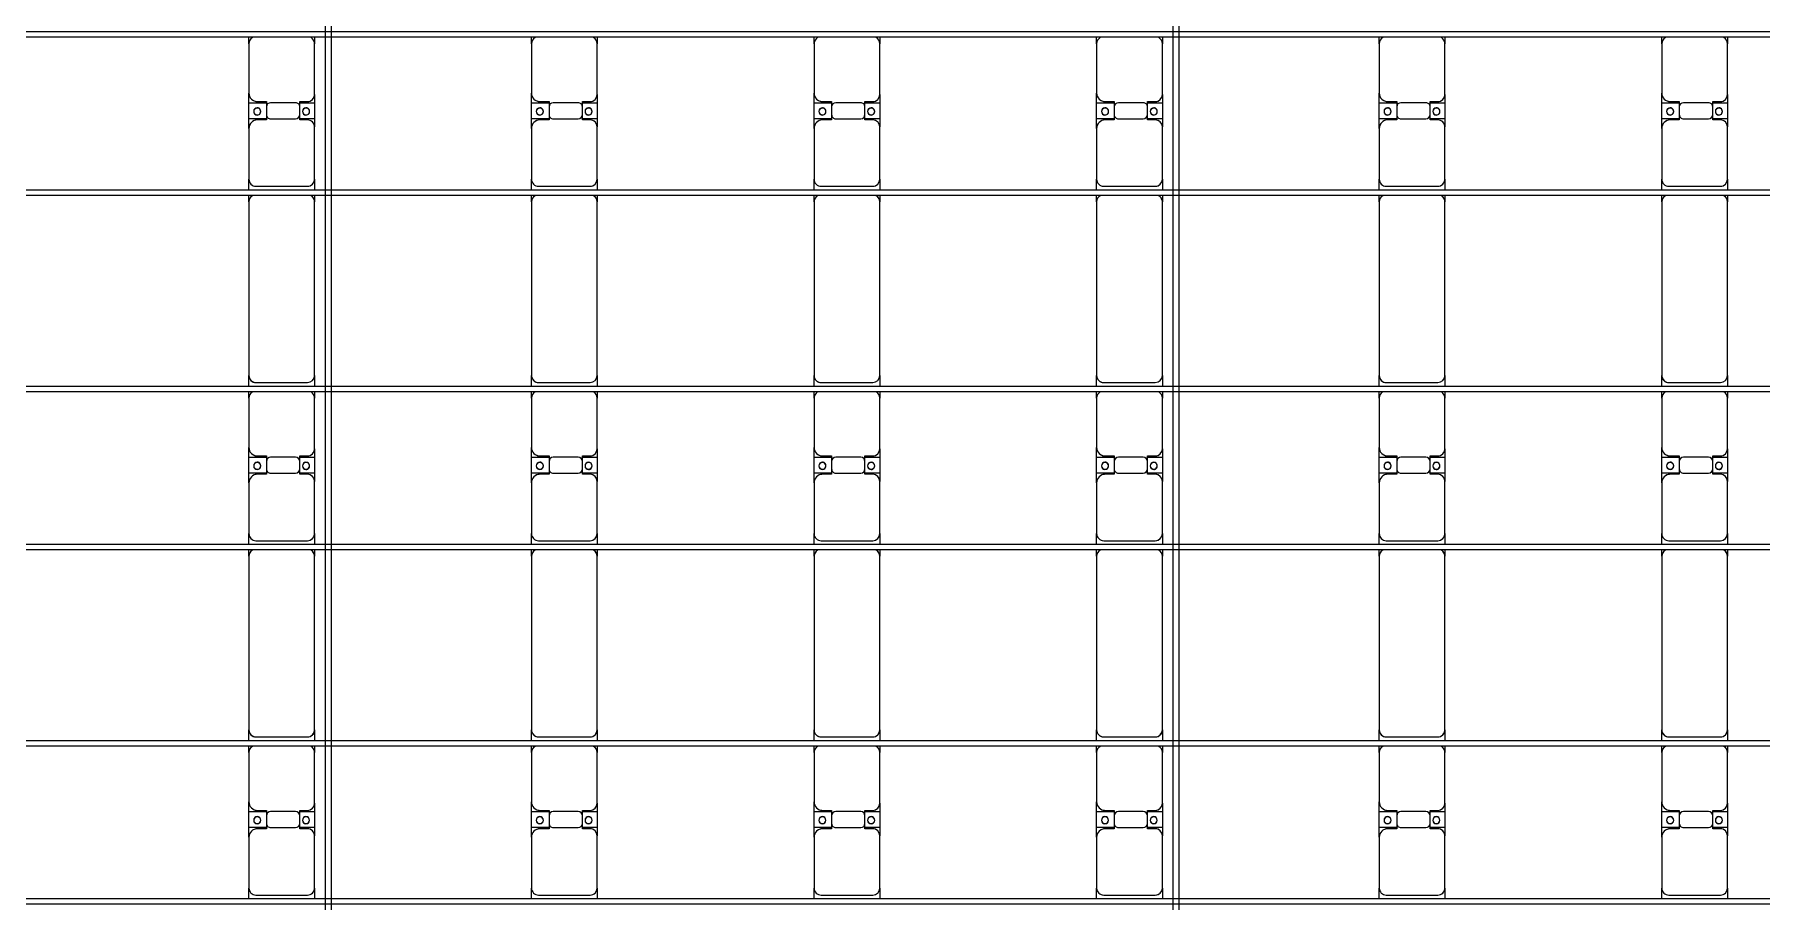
# Model space of a CAD drawing. Header units: millimetres. Extents: x -178706 to 107777, y -87310 to 933.
# Drawn here: x -60641 to -48419, y -57691 to -51551 of the extents above; entities that cross this region are included whole.
import ezdxf

# ---------------------------------------------------------------- set-up
doc = ezdxf.new("R2010")
doc.units = ezdxf.units.MM
doc.layers.add('A-GENM', color=13, linetype='Continuous', lineweight=9)
doc.layers.add('S-BEAM', color=12, linetype='Continuous', lineweight=9)

# ---------------------------------------------------------------- blocks, each defined once
blk = doc.blocks.new('Dai phao do pin - DẢI PHAO ĐỠ PIN-V56-BỐ TRÍ KHUNG KẾT CẤU BÈ PIN 04')
at = {"layer": 'A-GENM', "color": 7}
for p, q in [((18265, 242), (18340, 242)), ((18290, 192), (18290, -173)), ((18700, 242), (18340, 242)), ((18700, 242), (18882, 242)), ((18760, 118), (18760, 182)), ((18768, 242), (18950, 242)), ((18768, 118), (18768, 242)), ((18882, 242), (18882, 118)), ((18890, 182), (18890, 118)), ((19300, 242), (18950, 242)), ((19300, 242), (19345, 242)), ((19385, 242), (19460, 242)), ((19410, 192), (19410, -173)), ((20690, 242), (19460, 242)), ((20690, 242), (20735, 242)), ((20775, 242), (20850, 242)), ((20800, 192), (20800, -173)), ((21210, 242), (20850, 242)), ((21210, 242), (21392, 242)), ((21270, 118), (21270, 182)), ((21278, 242), (21460, 242)), ((21278, 118), (21278, 242)), ((21392, 242), (21392, 118)), ((21400, 182), (21400, 118)), ((21810, 242), (21460, 242)), ((21810, 242), (21855, 242)), ((21895, 242), (21970, 242)), ((21920, 192), (21920, -173)), ((23200, 242), (21970, 242)), ((23200, 242), (23245, 242)), ((23285, 242), (23360, 242)), ((23310, 192), (23310, -173)), ((23720, 242), (23360, 242)), ((23720, 242), (23902, 242)), ((23780, 118), (23780, 182)), ((23788, 242), (23970, 242)), ((23788, 118), (23788, 242)), ((23902, 242), (23902, 118)), ((23910, 182), (23910, 118)), ((24320, 242), (23970, 242)), ((24320, 242), (24365, 242)), ((18852, 118), (18760, 118)), ((18768, 88), (18768, -88)), ((18890, 118), (18798, 118)), ((18882, -88), (18882, 88)), ((21362, 118), (21270, 118)), ((21278, 88), (21278, -88)), ((21400, 118), (21308, 118)), ((21392, -88), (21392, 88)), ((23872, 118), (23780, 118)), ((23788, 88), (23788, -88)), ((23910, 118), (23818, 118)), ((23902, -88), (23902, 88)), ((18760, -173), (18760, -118)), ((18760, -118), (18852, -118)), ((18768, -223), (18768, -118)), ((18798, -118), (18890, -118)), ((18882, -118), (18882, -223)), ((18890, -118), (18890, -173)), ((21270, -173), (21270, -118)), ((21270, -118), (21362, -118)), ((21278, -223), (21278, -118)), ((21308, -118), (21400, -118)), ((21392, -118), (21392, -223)), ((21400, -118), (21400, -173)), ((23780, -173), (23780, -118)), ((23780, -118), (23872, -118)), ((23788, -223), (23788, -118)), ((23818, -118), (23910, -118)), ((23902, -118), (23902, -223)), ((23910, -118), (23910, -173)), ((18340, -223), (18265, -223)), ((18340, -223), (18710, -223)), ((18882, -223), (18710, -223)), ((18940, -223), (18768, -223)), ((18940, -223), (19300, -223)), ((19345, -223), (19300, -223)), ((19460, -223), (19385, -223)), ((19460, -223), (20690, -223)), ((20735, -223), (20690, -223)), ((20850, -223), (20775, -223)), ((20850, -223), (21220, -223)), ((21392, -223), (21220, -223)), ((21450, -223), (21278, -223)), ((21450, -223), (21810, -223)), ((21855, -223), (21810, -223)), ((21970, -223), (21895, -223)), ((21970, -223), (23200, -223)), ((23245, -223), (23200, -223)), ((23360, -223), (23285, -223)), ((23360, -223), (23730, -223)), ((23902, -223), (23730, -223)), ((23960, -223), (23788, -223)), ((23960, -223), (24320, -223)), ((24365, -223), (24320, -223))]:
    blk.add_line(p, q, dxfattribs=at)
for centre, radius, start, end in [((18340, 192), 50, 90, 180), ((18340, 192), 50, 135, 180), ((18700, 182), 60, 0, 90), ((18700, 182), 60, 0, 30), ((18819, 183), 25, 0, 180), ((18819, 183), 25, 180, 360), ((18821, 183), 25, 360, 180), ((18821, 183), 25, 180, 360), ((18950, 182), 60, 90, 180), ((18950, 182), 60, 150, 180), ((19300, 192), 50, 30, 90), ((19300, 192), 50, 30, 45), ((19460, 192), 50, 90, 180), ((19460, 192), 50, 105, 180), ((20690, 192), 50, 30, 90), ((20690, 192), 50, 30, 90), ((20850, 192), 50, 90, 180), ((20850, 192), 50, 135, 180), ((21210, 182), 60, 360, 90), ((21210, 182), 60, 360, 30), ((21329, 183), 25, 360, 180), ((21329, 183), 25, 180, 360), ((21331, 183), 25, 360, 180), ((21331, 183), 25, 180, 0), ((21460, 182), 60, 90, 180), ((21460, 182), 60, 150, 180), ((21810, 192), 50, 30, 90), ((21810, 192), 50, 30, 45), ((21970, 192), 50, 90, 180), ((21970, 192), 50, 105, 180), ((23200, 192), 50, 30, 90), ((23200, 192), 50, 30, 90), ((23360, 192), 50, 90, 180), ((23360, 192), 50, 135, 180), ((23720, 182), 60, 360, 90), ((23720, 182), 60, 360, 30), ((23839, 183), 25, 360, 180), ((23839, 183), 25, 180, 0), ((23841, 183), 25, 360, 180), ((23841, 183), 25, 180, 0), ((23970, 182), 60, 90, 180), ((23970, 182), 60, 150, 180), ((24320, 192), 50, 30, 90), ((24320, 192), 50, 30, 45), ((18798, 88), 30, 90, 180), ((18852, 88), 30, 360, 90), ((21308, 88), 30, 90, 180), ((21362, 88), 30, 360, 90), ((23818, 88), 30, 90, 180), ((23872, 88), 30, 360, 90), ((18798, -88), 30, 180, 270), ((18852, -88), 30, 270, 360), ((21308, -88), 30, 180, 270), ((21362, -88), 30, 270, 360), ((23818, -88), 30, 180, 270), ((23872, -88), 30, 270, 0), ((18340, -173), 50, 180, 270), ((18340, -173), 50, 180, 225), ((18710, -173), 50, 270, 360), ((18710, -173), 50, 315, 360), ((18819, -162), 25, 0, 180), ((18819, -162), 25, 180, 360), ((18821, -162), 25, 0, 180), ((18821, -162), 25, 180, 360), ((18940, -173), 50, 180, 270), ((18940, -173), 50, 180, 225), ((19300, -173), 50, 270, 330), ((19300, -173), 50, 315, 330), ((19460, -173), 50, 180, 270), ((19460, -173), 50, 180, 225), ((19460, -173), 50, 230.6626, 270), ((20690, -173), 50, 270, 330), ((20690, -173), 50, 285, 330), ((20850, -173), 50, 180, 270), ((20850, -173), 50, 180, 225), ((21220, -173), 50, 270, 360), ((21220, -173), 50, 315, 360), ((21329, -162), 25, 0, 180), ((21329, -162), 25, 180, 0), ((21331, -162), 25, 0, 180), ((21331, -162), 25, 180, 360), ((21450, -173), 50, 180, 270), ((21450, -173), 50, 180, 225), ((21810, -173), 50, 270, 330), ((21810, -173), 50, 315, 330), ((21970, -173), 50, 180, 270), ((21970, -173), 50, 180, 270), ((23200, -173), 50, 270, 330), ((23200, -173), 50, 285, 330), ((23360, -173), 50, 180, 270), ((23360, -173), 50, 180, 225), ((23730, -173), 50, 270, 360), ((23730, -173), 50, 315, 360), ((23839, -162), 25, 0, 180), ((23839, -162), 25, 180, 0), ((23841, -162), 25, 0, 180), ((23841, -162), 25, 180, 0), ((23960, -173), 50, 180, 270), ((23960, -173), 50, 180, 225), ((24320, -173), 50, 270, 330), ((24320, -173), 50, 315, 330)]:
    blk.add_arc(centre, radius, start, end, dxfattribs=at)
blk = doc.blocks.new('Dai phao do pin - DẢI PHAO ĐỠ PIN-V57-BỐ TRÍ KHUNG KẾT CẤU BÈ PIN 04')
at = {"layer": 'A-GENM', "color": 7}
for p, q in [((18265, 242), (18340, 242)), ((18290, 192), (18290, -173)), ((18700, 242), (18340, 242)), ((18700, 242), (18882, 242)), ((18760, 118), (18760, 182)), ((18768, 242), (18950, 242)), ((18768, 118), (18768, 242)), ((18882, 242), (18882, 118)), ((18890, 182), (18890, 118)), ((19300, 242), (18950, 242)), ((19300, 242), (19345, 242)), ((19385, 242), (19460, 242)), ((19410, 192), (19410, -173)), ((20690, 242), (19460, 242)), ((20690, 242), (20735, 242)), ((20775, 242), (20850, 242)), ((20800, 192), (20800, -173)), ((21210, 242), (20850, 242)), ((21210, 242), (21392, 242)), ((21270, 118), (21270, 182)), ((21278, 242), (21460, 242)), ((21278, 118), (21278, 242)), ((21392, 242), (21392, 118)), ((21400, 182), (21400, 118)), ((21810, 242), (21460, 242)), ((21810, 242), (21855, 242)), ((21895, 242), (21970, 242)), ((21920, 192), (21920, -173)), ((23200, 242), (21970, 242)), ((23200, 242), (23245, 242)), ((23285, 242), (23360, 242)), ((23310, 192), (23310, -173)), ((23720, 242), (23360, 242)), ((23720, 242), (23902, 242)), ((23780, 118), (23780, 182)), ((23788, 242), (23970, 242)), ((23788, 118), (23788, 242)), ((23902, 242), (23902, 118)), ((23910, 182), (23910, 118)), ((24320, 242), (23970, 242)), ((24320, 242), (24365, 242)), ((18852, 118), (18760, 118)), ((18768, 88), (18768, -88)), ((18890, 118), (18798, 118)), ((18882, -88), (18882, 88)), ((21362, 118), (21270, 118)), ((21278, 88), (21278, -88)), ((21400, 118), (21308, 118)), ((21392, -88), (21392, 88)), ((23872, 118), (23780, 118)), ((23788, 88), (23788, -88)), ((23910, 118), (23818, 118)), ((23902, -88), (23902, 88)), ((18760, -173), (18760, -118)), ((18760, -118), (18852, -118)), ((18768, -223), (18768, -118)), ((18798, -118), (18890, -118)), ((18882, -118), (18882, -223)), ((18890, -118), (18890, -173)), ((21270, -173), (21270, -118)), ((21270, -118), (21362, -118)), ((21278, -223), (21278, -118)), ((21308, -118), (21400, -118)), ((21392, -118), (21392, -223)), ((21400, -118), (21400, -173)), ((23780, -173), (23780, -118)), ((23780, -118), (23872, -118)), ((23788, -223), (23788, -118)), ((23818, -118), (23910, -118)), ((23902, -118), (23902, -223)), ((23910, -118), (23910, -173)), ((18340, -223), (18265, -223)), ((18340, -223), (18710, -223)), ((18882, -223), (18710, -223)), ((18940, -223), (18768, -223)), ((18940, -223), (19300, -223)), ((19345, -223), (19300, -223)), ((19460, -223), (19385, -223)), ((19460, -223), (20690, -223)), ((20735, -223), (20690, -223)), ((20850, -223), (20775, -223)), ((20850, -223), (21220, -223)), ((21392, -223), (21220, -223)), ((21450, -223), (21278, -223)), ((21450, -223), (21810, -223)), ((21855, -223), (21810, -223)), ((21970, -223), (21895, -223)), ((21970, -223), (23200, -223)), ((23245, -223), (23200, -223)), ((23360, -223), (23285, -223)), ((23360, -223), (23730, -223)), ((23902, -223), (23730, -223)), ((23960, -223), (23788, -223)), ((23960, -223), (24320, -223)), ((24365, -223), (24320, -223))]:
    blk.add_line(p, q, dxfattribs=at)
for centre, radius, start, end in [((18340, 192), 50, 90, 180), ((18340, 192), 50, 135, 180), ((18700, 182), 60, 0, 90), ((18700, 182), 60, 0, 30), ((18819, 183), 25, 0, 180), ((18819, 183), 25, 180, 360), ((18821, 183), 25, 360, 180), ((18821, 183), 25, 180, 360), ((18950, 182), 60, 90, 180), ((18950, 182), 60, 150, 180), ((19300, 192), 50, 30, 90), ((19300, 192), 50, 30, 45), ((19460, 192), 50, 90, 180), ((19460, 192), 50, 105, 180), ((20690, 192), 50, 30, 90), ((20690, 192), 50, 30, 90), ((20850, 192), 50, 90, 180), ((20850, 192), 50, 135, 180), ((21210, 182), 60, 360, 90), ((21210, 182), 60, 360, 30), ((21329, 183), 25, 360, 180), ((21329, 183), 25, 180, 360), ((21331, 183), 25, 360, 180), ((21331, 183), 25, 180, 0), ((21460, 182), 60, 90, 180), ((21460, 182), 60, 150, 180), ((21810, 192), 50, 30, 90), ((21810, 192), 50, 30, 45), ((21970, 192), 50, 90, 180), ((21970, 192), 50, 105, 180), ((23200, 192), 50, 30, 90), ((23200, 192), 50, 30, 90), ((23360, 192), 50, 90, 180), ((23360, 192), 50, 135, 180), ((23720, 182), 60, 360, 90), ((23720, 182), 60, 360, 30), ((23839, 183), 25, 360, 180), ((23839, 183), 25, 180, 0), ((23841, 183), 25, 360, 180), ((23841, 183), 25, 180, 0), ((23970, 182), 60, 90, 180), ((23970, 182), 60, 150, 180), ((24320, 192), 50, 30, 90), ((24320, 192), 50, 30, 45), ((18798, 88), 30, 90, 180), ((18852, 88), 30, 360, 90), ((21308, 88), 30, 90, 180), ((21362, 88), 30, 360, 90), ((23818, 88), 30, 90, 180), ((23872, 88), 30, 360, 90), ((18798, -88), 30, 180, 270), ((18852, -88), 30, 270, 360), ((21308, -88), 30, 180, 270), ((21362, -88), 30, 270, 360), ((23818, -88), 30, 180, 270), ((23872, -88), 30, 270, 0), ((18340, -173), 50, 180, 270), ((18340, -173), 50, 180, 225), ((18710, -173), 50, 270, 360), ((18710, -173), 50, 315, 360), ((18819, -162), 25, 0, 180), ((18819, -162), 25, 180, 360), ((18821, -162), 25, 0, 180), ((18821, -162), 25, 180, 360), ((18940, -173), 50, 180, 270), ((18940, -173), 50, 180, 225), ((19300, -173), 50, 270, 330), ((19300, -173), 50, 315, 330), ((19460, -173), 50, 180, 270), ((19460, -173), 50, 180, 225), ((19460, -173), 50, 230.6574, 270), ((20690, -173), 50, 270, 330), ((20690, -173), 50, 285, 330), ((20850, -173), 50, 180, 270), ((20850, -173), 50, 180, 225), ((21220, -173), 50, 270, 360), ((21220, -173), 50, 315, 360), ((21329, -162), 25, 0, 180), ((21329, -162), 25, 180, 0), ((21331, -162), 25, 0, 180), ((21331, -162), 25, 180, 360), ((21450, -173), 50, 180, 270), ((21450, -173), 50, 180, 225), ((21810, -173), 50, 270, 330), ((21810, -173), 50, 315, 330), ((21970, -173), 50, 180, 270), ((21970, -173), 50, 180, 270), ((23200, -173), 50, 270, 330), ((23200, -173), 50, 285, 330), ((23360, -173), 50, 180, 270), ((23360, -173), 50, 180, 225), ((23730, -173), 50, 270, 360), ((23730, -173), 50, 315, 360), ((23839, -162), 25, 0, 180), ((23839, -162), 25, 180, 0), ((23841, -162), 25, 0, 180), ((23841, -162), 25, 180, 0), ((23960, -173), 50, 180, 270), ((23960, -173), 50, 180, 225), ((24320, -173), 50, 270, 330), ((24320, -173), 50, 315, 330)]:
    blk.add_arc(centre, radius, start, end, dxfattribs=at)
blk = doc.blocks.new('Dai phao do pin - DẢI PHAO ĐỠ PIN-V58-BỐ TRÍ KHUNG KẾT CẤU BÈ PIN 04')
at = {"layer": 'A-GENM', "color": 7}
for p, q in [((18265, 242), (18340, 242)), ((18290, 192), (18290, -173)), ((18700, 242), (18340, 242)), ((18700, 242), (18882, 242)), ((18760, 118), (18760, 182)), ((18768, 242), (18950, 242)), ((18768, 118), (18768, 242)), ((18882, 242), (18882, 118)), ((18890, 182), (18890, 118)), ((19300, 242), (18950, 242)), ((19300, 242), (19345, 242)), ((19385, 242), (19460, 242)), ((19410, 192), (19410, -173)), ((20690, 242), (19460, 242)), ((20690, 242), (20735, 242)), ((20775, 242), (20850, 242)), ((20800, 192), (20800, -173)), ((21210, 242), (20850, 242)), ((21210, 242), (21392, 242)), ((21270, 118), (21270, 182)), ((21278, 242), (21460, 242)), ((21278, 118), (21278, 242)), ((21392, 242), (21392, 118)), ((21400, 182), (21400, 118)), ((21810, 242), (21460, 242)), ((21810, 242), (21855, 242)), ((21895, 242), (21970, 242)), ((21920, 192), (21920, -173)), ((23200, 242), (21970, 242)), ((23200, 242), (23245, 242)), ((23285, 242), (23360, 242)), ((23310, 192), (23310, -173)), ((23720, 242), (23360, 242)), ((23720, 242), (23902, 242)), ((23780, 118), (23780, 182)), ((23788, 242), (23970, 242)), ((23788, 118), (23788, 242)), ((23902, 242), (23902, 118)), ((23910, 182), (23910, 118)), ((24320, 242), (23970, 242)), ((24320, 242), (24365, 242)), ((18852, 118), (18760, 118)), ((18768, 88), (18768, -88)), ((18890, 118), (18798, 118)), ((18882, -88), (18882, 88)), ((21362, 118), (21270, 118)), ((21278, 88), (21278, -88)), ((21400, 118), (21308, 118)), ((21392, -88), (21392, 88)), ((23872, 118), (23780, 118)), ((23788, 88), (23788, -88)), ((23910, 118), (23818, 118)), ((23902, -88), (23902, 88)), ((18760, -173), (18760, -118)), ((18760, -118), (18852, -118)), ((18768, -223), (18768, -118)), ((18798, -118), (18890, -118)), ((18882, -118), (18882, -223)), ((18890, -118), (18890, -173)), ((21270, -173), (21270, -118)), ((21270, -118), (21362, -118)), ((21278, -223), (21278, -118)), ((21308, -118), (21400, -118)), ((21392, -118), (21392, -223)), ((21400, -118), (21400, -173)), ((23780, -173), (23780, -118)), ((23780, -118), (23872, -118)), ((23788, -223), (23788, -118)), ((23818, -118), (23910, -118)), ((23902, -118), (23902, -223)), ((23910, -118), (23910, -173)), ((18340, -223), (18265, -223)), ((18340, -223), (18710, -223)), ((18882, -223), (18710, -223)), ((18940, -223), (18768, -223)), ((18940, -223), (19300, -223)), ((19345, -223), (19300, -223)), ((19460, -223), (19385, -223)), ((19460, -223), (20690, -223)), ((20735, -223), (20690, -223)), ((20850, -223), (20775, -223)), ((20850, -223), (21220, -223)), ((21392, -223), (21220, -223)), ((21450, -223), (21278, -223)), ((21450, -223), (21810, -223)), ((21855, -223), (21810, -223)), ((21970, -223), (21895, -223)), ((21970, -223), (23200, -223)), ((23245, -223), (23200, -223)), ((23360, -223), (23285, -223)), ((23360, -223), (23730, -223)), ((23902, -223), (23730, -223)), ((23960, -223), (23788, -223)), ((23960, -223), (24320, -223)), ((24365, -223), (24320, -223))]:
    blk.add_line(p, q, dxfattribs=at)
for centre, radius, start, end in [((18340, 192), 50, 90, 180), ((18340, 192), 50, 135, 180), ((18700, 182), 60, 0, 90), ((18700, 182), 60, 0, 30), ((18819, 183), 25, 0, 180), ((18819, 183), 25, 180, 360), ((18821, 183), 25, 360, 180), ((18821, 183), 25, 180, 360), ((18950, 182), 60, 90, 180), ((18950, 182), 60, 150, 180), ((19300, 192), 50, 30, 90), ((19300, 192), 50, 30, 45), ((19460, 192), 50, 90, 180), ((19460, 192), 50, 105, 180), ((20690, 192), 50, 30, 90), ((20690, 192), 50, 30, 90), ((20850, 192), 50, 90, 180), ((20850, 192), 50, 135, 180), ((21210, 182), 60, 360, 90), ((21210, 182), 60, 360, 30), ((21329, 183), 25, 360, 180), ((21329, 183), 25, 180, 360), ((21331, 183), 25, 360, 180), ((21331, 183), 25, 180, 0), ((21460, 182), 60, 90, 180), ((21460, 182), 60, 150, 180), ((21810, 192), 50, 30, 90), ((21810, 192), 50, 30, 45), ((21970, 192), 50, 90, 180), ((21970, 192), 50, 105, 180), ((23200, 192), 50, 30, 90), ((23200, 192), 50, 30, 90), ((23360, 192), 50, 90, 180), ((23360, 192), 50, 135, 180), ((23720, 182), 60, 360, 90), ((23720, 182), 60, 360, 30), ((23839, 183), 25, 360, 180), ((23839, 183), 25, 180, 0), ((23841, 183), 25, 360, 180), ((23841, 183), 25, 180, 0), ((23970, 182), 60, 90, 180), ((23970, 182), 60, 150, 180), ((24320, 192), 50, 30, 90), ((24320, 192), 50, 30, 45), ((18798, 88), 30, 90, 180), ((18852, 88), 30, 360, 90), ((21308, 88), 30, 90, 180), ((21362, 88), 30, 360, 90), ((23818, 88), 30, 90, 180), ((23872, 88), 30, 360, 90), ((18798, -88), 30, 180, 270), ((18852, -88), 30, 270, 360), ((21308, -88), 30, 180, 270), ((21362, -88), 30, 270, 360), ((23818, -88), 30, 180, 270), ((23872, -88), 30, 270, 0), ((18340, -173), 50, 180, 270), ((18340, -173), 50, 180, 225), ((18710, -173), 50, 270, 360), ((18710, -173), 50, 315, 360), ((18819, -162), 25, 0, 180), ((18819, -162), 25, 180, 360), ((18821, -162), 25, 0, 180), ((18821, -162), 25, 180, 360), ((18940, -173), 50, 180, 270), ((18940, -173), 50, 180, 225), ((19300, -173), 50, 270, 330), ((19300, -173), 50, 315, 330), ((19460, -173), 50, 180, 270), ((19460, -173), 50, 180, 225), ((19460, -173), 50, 230.6521, 270), ((20690, -173), 50, 270, 330), ((20690, -173), 50, 285, 330), ((20850, -173), 50, 180, 270), ((20850, -173), 50, 180, 225), ((21220, -173), 50, 270, 360), ((21220, -173), 50, 315, 360), ((21329, -162), 25, 0, 180), ((21329, -162), 25, 180, 0), ((21331, -162), 25, 0, 180), ((21331, -162), 25, 180, 360), ((21450, -173), 50, 180, 270), ((21450, -173), 50, 180, 225), ((21810, -173), 50, 270, 330), ((21810, -173), 50, 315, 330), ((21970, -173), 50, 180, 270), ((21970, -173), 50, 180, 270), ((23200, -173), 50, 270, 330), ((23200, -173), 50, 285, 330), ((23360, -173), 50, 180, 270), ((23360, -173), 50, 180, 225), ((23730, -173), 50, 270, 360), ((23730, -173), 50, 315, 360), ((23839, -162), 25, 0, 180), ((23839, -162), 25, 180, 0), ((23841, -162), 25, 0, 180), ((23841, -162), 25, 180, 0), ((23960, -173), 50, 180, 270), ((23960, -173), 50, 180, 225), ((24320, -173), 50, 270, 330), ((24320, -173), 50, 315, 330)]:
    blk.add_arc(centre, radius, start, end, dxfattribs=at)
blk = doc.blocks.new('Dai phao do pin - DẢI PHAO ĐỠ PIN-V59-BỐ TRÍ KHUNG KẾT CẤU BÈ PIN 04')
at = {"layer": 'A-GENM', "color": 7}
for p, q in [((18265, 242), (18340, 242)), ((18290, 192), (18290, -173)), ((18700, 242), (18340, 242)), ((18700, 242), (18882, 242)), ((18760, 118), (18760, 182)), ((18768, 242), (18950, 242)), ((18768, 118), (18768, 242)), ((18882, 242), (18882, 118)), ((18890, 182), (18890, 118)), ((19300, 242), (18950, 242)), ((19300, 242), (19345, 242)), ((19385, 242), (19460, 242)), ((19410, 192), (19410, -173)), ((20690, 242), (19460, 242)), ((20690, 242), (20735, 242)), ((20775, 242), (20850, 242)), ((20800, 192), (20800, -173)), ((21210, 242), (20850, 242)), ((21210, 242), (21392, 242)), ((21270, 118), (21270, 182)), ((21278, 242), (21460, 242)), ((21278, 118), (21278, 242)), ((21392, 242), (21392, 118)), ((21400, 182), (21400, 118)), ((21810, 242), (21460, 242)), ((21810, 242), (21855, 242)), ((21895, 242), (21970, 242)), ((21920, 192), (21920, -173)), ((23200, 242), (21970, 242)), ((23200, 242), (23245, 242)), ((23285, 242), (23360, 242)), ((23310, 192), (23310, -173)), ((23720, 242), (23360, 242)), ((23720, 242), (23902, 242)), ((23780, 118), (23780, 182)), ((23788, 242), (23970, 242)), ((23788, 118), (23788, 242)), ((23902, 242), (23902, 118)), ((23910, 182), (23910, 118)), ((24320, 242), (23970, 242)), ((24320, 242), (24365, 242)), ((18852, 118), (18760, 118)), ((18768, 88), (18768, -88)), ((18890, 118), (18798, 118)), ((18882, -88), (18882, 88)), ((21362, 118), (21270, 118)), ((21278, 88), (21278, -88)), ((21400, 118), (21308, 118)), ((21392, -88), (21392, 88)), ((23872, 118), (23780, 118)), ((23788, 88), (23788, -88)), ((23910, 118), (23818, 118)), ((23902, -88), (23902, 88)), ((18760, -173), (18760, -118)), ((18760, -118), (18852, -118)), ((18768, -223), (18768, -118)), ((18798, -118), (18890, -118)), ((18882, -118), (18882, -223)), ((18890, -118), (18890, -173)), ((21270, -173), (21270, -118)), ((21270, -118), (21362, -118)), ((21278, -223), (21278, -118)), ((21308, -118), (21400, -118)), ((21392, -118), (21392, -223)), ((21400, -118), (21400, -173)), ((23780, -173), (23780, -118)), ((23780, -118), (23872, -118)), ((23788, -223), (23788, -118)), ((23818, -118), (23910, -118)), ((23902, -118), (23902, -223)), ((23910, -118), (23910, -173)), ((18340, -223), (18265, -223)), ((18340, -223), (18710, -223)), ((18882, -223), (18710, -223)), ((18940, -223), (18768, -223)), ((18940, -223), (19300, -223)), ((19345, -223), (19300, -223)), ((19460, -223), (19385, -223)), ((19460, -223), (20690, -223)), ((20735, -223), (20690, -223)), ((20850, -223), (20775, -223)), ((20850, -223), (21220, -223)), ((21392, -223), (21220, -223)), ((21450, -223), (21278, -223)), ((21450, -223), (21810, -223)), ((21855, -223), (21810, -223)), ((21970, -223), (21895, -223)), ((21970, -223), (23200, -223)), ((23245, -223), (23200, -223)), ((23360, -223), (23285, -223)), ((23360, -223), (23730, -223)), ((23902, -223), (23730, -223)), ((23960, -223), (23788, -223)), ((23960, -223), (24320, -223)), ((24365, -223), (24320, -223))]:
    blk.add_line(p, q, dxfattribs=at)
for centre, radius, start, end in [((18340, 192), 50, 90, 180), ((18340, 192), 50, 135, 180), ((18700, 182), 60, 0, 90), ((18700, 182), 60, 0, 30), ((18819, 183), 25, 0, 180), ((18819, 183), 25, 180, 360), ((18821, 183), 25, 360, 180), ((18821, 183), 25, 180, 360), ((18950, 182), 60, 90, 180), ((18950, 182), 60, 150, 180), ((19300, 192), 50, 30, 90), ((19300, 192), 50, 30, 45), ((19460, 192), 50, 90, 180), ((19460, 192), 50, 105, 180), ((20690, 192), 50, 30, 90), ((20690, 192), 50, 30, 90), ((20850, 192), 50, 90, 180), ((20850, 192), 50, 135, 180), ((21210, 182), 60, 360, 90), ((21210, 182), 60, 360, 30), ((21329, 183), 25, 360, 180), ((21329, 183), 25, 180, 360), ((21331, 183), 25, 360, 180), ((21331, 183), 25, 180, 0), ((21460, 182), 60, 90, 180), ((21460, 182), 60, 150, 180), ((21810, 192), 50, 30, 90), ((21810, 192), 50, 30, 45), ((21970, 192), 50, 90, 180), ((21970, 192), 50, 105, 180), ((23200, 192), 50, 30, 90), ((23200, 192), 50, 30, 90), ((23360, 192), 50, 90, 180), ((23360, 192), 50, 135, 180), ((23720, 182), 60, 360, 90), ((23720, 182), 60, 360, 30), ((23839, 183), 25, 360, 180), ((23839, 183), 25, 180, 0), ((23841, 183), 25, 360, 180), ((23841, 183), 25, 180, 0), ((23970, 182), 60, 90, 180), ((23970, 182), 60, 150, 180), ((24320, 192), 50, 30, 90), ((24320, 192), 50, 30, 45), ((18798, 88), 30, 90, 180), ((18852, 88), 30, 360, 90), ((21308, 88), 30, 90, 180), ((21362, 88), 30, 360, 90), ((23818, 88), 30, 90, 180), ((23872, 88), 30, 360, 90), ((18798, -88), 30, 180, 270), ((18852, -88), 30, 270, 360), ((21308, -88), 30, 180, 270), ((21362, -88), 30, 270, 360), ((23818, -88), 30, 180, 270), ((23872, -88), 30, 270, 0), ((18340, -173), 50, 180, 270), ((18340, -173), 50, 180, 225), ((18710, -173), 50, 270, 360), ((18710, -173), 50, 315, 360), ((18819, -162), 25, 0, 180), ((18819, -162), 25, 180, 360), ((18821, -162), 25, 0, 180), ((18821, -162), 25, 180, 360), ((18940, -173), 50, 180, 270), ((18940, -173), 50, 180, 225), ((19300, -173), 50, 270, 330), ((19300, -173), 50, 315, 330), ((19460, -173), 50, 180, 270), ((19460, -173), 50, 180, 225), ((19460, -173), 50, 230.6468, 270), ((20690, -173), 50, 270, 330), ((20690, -173), 50, 285, 330), ((20850, -173), 50, 180, 270), ((20850, -173), 50, 180, 225), ((21220, -173), 50, 270, 360), ((21220, -173), 50, 315, 360), ((21329, -162), 25, 0, 180), ((21329, -162), 25, 180, 0), ((21331, -162), 25, 0, 180), ((21331, -162), 25, 180, 360), ((21450, -173), 50, 180, 270), ((21450, -173), 50, 180, 225), ((21810, -173), 50, 270, 330), ((21810, -173), 50, 315, 330), ((21970, -173), 50, 180, 270), ((21970, -173), 50, 180, 270), ((23200, -173), 50, 270, 330), ((23200, -173), 50, 285, 330), ((23360, -173), 50, 180, 270), ((23360, -173), 50, 180, 225), ((23730, -173), 50, 270, 360), ((23730, -173), 50, 315, 360), ((23839, -162), 25, 0, 180), ((23839, -162), 25, 180, 0), ((23841, -162), 25, 0, 180), ((23841, -162), 25, 180, 0), ((23960, -173), 50, 180, 270), ((23960, -173), 50, 180, 225), ((24320, -173), 50, 270, 330), ((24320, -173), 50, 315, 330)]:
    blk.add_arc(centre, radius, start, end, dxfattribs=at)
blk = doc.blocks.new('Dầm C52 - Dầm C52-22346-BỐ TRÍ KHUNG KẾT CẤU BÈ PIN 04')
at = {"layer": 'S-BEAM', "color": 1}
for p, q in [((-87623, 20), (87623, 20)), ((87623, -20), (-87623, -20))]:
    blk.add_line(p, q, dxfattribs=at)
blk = doc.blocks.new('Dầm C52 - Hộp 40x60-15956-BỐ TRÍ KHUNG KẾT CẤU BÈ PIN 04')
at = {"layer": 'S-BEAM', "color": 3, "lineweight": 25}
for p, q in [((-37158, 20), (37158, 20)), ((37158, -20), (-37158, -20))]:
    blk.add_line(p, q, dxfattribs=at)
blk = doc.blocks.new('Dầm C52 - Hộp 40x60-15957-BỐ TRÍ KHUNG KẾT CẤU BÈ PIN 04')
at = {"layer": 'S-BEAM', "color": 3, "lineweight": 25}
for p, q in [((-37160, 20), (37160, 20)), ((37160, -20), (-37160, -20))]:
    blk.add_line(p, q, dxfattribs=at)
blk = doc.blocks.new('Dai phao do pin - DẢI PHAO ĐỠ PIN-V66-BỐ TRÍ KHUNG KẾT CẤU BÈ PIN 04')
at = {"layer": 'A-GENM', "color": 7}
for p, q in [((18265, 242), (18340, 242)), ((18290, 192), (18290, -173)), ((18700, 242), (18340, 242)), ((18700, 242), (18882, 242)), ((18760, 118), (18760, 182)), ((18768, 242), (18950, 242)), ((18768, 118), (18768, 242)), ((18882, 242), (18882, 118)), ((18890, 182), (18890, 118)), ((19300, 242), (18950, 242)), ((19300, 242), (19345, 242)), ((19385, 242), (19460, 242)), ((19410, 192), (19410, -173)), ((20690, 242), (19460, 242)), ((20690, 242), (20735, 242)), ((20775, 242), (20850, 242)), ((20800, 192), (20800, -173)), ((21210, 242), (20850, 242)), ((21210, 242), (21392, 242)), ((21270, 118), (21270, 182)), ((21278, 242), (21460, 242)), ((21278, 118), (21278, 242)), ((21392, 242), (21392, 118)), ((21400, 182), (21400, 118)), ((21810, 242), (21460, 242)), ((21810, 242), (21855, 242)), ((21895, 242), (21970, 242)), ((21920, 192), (21920, -173)), ((23200, 242), (21970, 242)), ((23200, 242), (23245, 242)), ((23285, 242), (23360, 242)), ((23310, 192), (23310, -173)), ((23720, 242), (23360, 242)), ((23720, 242), (23902, 242)), ((23780, 118), (23780, 182)), ((23788, 242), (23970, 242)), ((23788, 118), (23788, 242)), ((23902, 242), (23902, 118)), ((23910, 182), (23910, 118)), ((24320, 242), (23970, 242)), ((24320, 242), (24365, 242)), ((18852, 118), (18760, 118)), ((18768, 88), (18768, -88)), ((18890, 118), (18798, 118)), ((18882, -88), (18882, 88)), ((21362, 118), (21270, 118)), ((21278, 88), (21278, -88)), ((21400, 118), (21308, 118)), ((21392, -88), (21392, 88)), ((23872, 118), (23780, 118)), ((23788, 88), (23788, -88)), ((23910, 118), (23818, 118)), ((23902, -88), (23902, 88)), ((18760, -173), (18760, -118)), ((18760, -118), (18852, -118)), ((18768, -223), (18768, -118)), ((18798, -118), (18890, -118)), ((18882, -118), (18882, -223)), ((18890, -118), (18890, -173)), ((21270, -173), (21270, -118)), ((21270, -118), (21362, -118)), ((21278, -223), (21278, -118)), ((21308, -118), (21400, -118)), ((21392, -118), (21392, -223)), ((21400, -118), (21400, -173)), ((23780, -173), (23780, -118)), ((23780, -118), (23872, -118)), ((23788, -223), (23788, -118)), ((23818, -118), (23910, -118)), ((23902, -118), (23902, -223)), ((23910, -118), (23910, -173)), ((18340, -223), (18265, -223)), ((18340, -223), (18710, -223)), ((18882, -223), (18710, -223)), ((18940, -223), (18768, -223)), ((18940, -223), (19300, -223)), ((19345, -223), (19300, -223)), ((19460, -223), (19385, -223)), ((19460, -223), (20690, -223)), ((20735, -223), (20690, -223)), ((20850, -223), (20775, -223)), ((20850, -223), (21220, -223)), ((21392, -223), (21220, -223)), ((21450, -223), (21278, -223)), ((21450, -223), (21810, -223)), ((21855, -223), (21810, -223)), ((21970, -223), (21895, -223)), ((21970, -223), (23200, -223)), ((23245, -223), (23200, -223)), ((23360, -223), (23285, -223)), ((23360, -223), (23730, -223)), ((23902, -223), (23730, -223)), ((23960, -223), (23788, -223)), ((23960, -223), (24320, -223)), ((24365, -223), (24320, -223))]:
    blk.add_line(p, q, dxfattribs=at)
for centre, radius, start, end in [((18340, 192), 50, 90, 180), ((18340, 192), 50, 135, 180), ((18700, 182), 60, 0, 90), ((18700, 182), 60, 0, 30), ((18819, 183), 25, 0, 180), ((18819, 183), 25, 180, 360), ((18821, 183), 25, 360, 180), ((18821, 183), 25, 180, 360), ((18950, 182), 60, 90, 180), ((18950, 182), 60, 150, 180), ((19300, 192), 50, 30, 90), ((19300, 192), 50, 30, 45), ((19460, 192), 50, 90, 180), ((19460, 192), 50, 105, 180), ((20690, 192), 50, 30, 90), ((20690, 192), 50, 30, 90), ((20850, 192), 50, 90, 180), ((20850, 192), 50, 135, 180), ((21210, 182), 60, 360, 90), ((21210, 182), 60, 360, 30), ((21329, 183), 25, 360, 180), ((21329, 183), 25, 180, 360), ((21331, 183), 25, 360, 180), ((21331, 183), 25, 180, 0), ((21460, 182), 60, 90, 180), ((21460, 182), 60, 150, 180), ((21810, 192), 50, 30, 90), ((21810, 192), 50, 30, 45), ((21970, 192), 50, 90, 180), ((21970, 192), 50, 105, 180), ((23200, 192), 50, 30, 90), ((23200, 192), 50, 30, 90), ((23360, 192), 50, 90, 180), ((23360, 192), 50, 135, 180), ((23720, 182), 60, 360, 90), ((23720, 182), 60, 360, 30), ((23839, 183), 25, 360, 180), ((23839, 183), 25, 180, 0), ((23841, 183), 25, 360, 180), ((23841, 183), 25, 180, 0), ((23970, 182), 60, 90, 180), ((23970, 182), 60, 150, 180), ((24320, 192), 50, 30, 90), ((24320, 192), 50, 30, 45), ((18798, 88), 30, 90, 180), ((18852, 88), 30, 360, 90), ((21308, 88), 30, 90, 180), ((21362, 88), 30, 360, 90), ((23818, 88), 30, 90, 180), ((23872, 88), 30, 360, 90), ((18798, -88), 30, 180, 270), ((18852, -88), 30, 270, 360), ((21308, -88), 30, 180, 270), ((21362, -88), 30, 270, 360), ((23818, -88), 30, 180, 270), ((23872, -88), 30, 270, 0), ((18340, -173), 50, 180, 270), ((18340, -173), 50, 180, 225), ((18710, -173), 50, 270, 360), ((18710, -173), 50, 315, 360), ((18819, -162), 25, 0, 180), ((18819, -162), 25, 180, 360), ((18821, -162), 25, 0, 180), ((18821, -162), 25, 180, 360), ((18940, -173), 50, 180, 270), ((18940, -173), 50, 180, 225), ((19300, -173), 50, 270, 330), ((19300, -173), 50, 315, 330), ((19460, -173), 50, 180, 270), ((19460, -173), 50, 180, 225), ((19460, -173), 50, 230.6415, 270), ((20690, -173), 50, 270, 330), ((20690, -173), 50, 285, 330), ((20850, -173), 50, 180, 270), ((20850, -173), 50, 180, 225), ((21220, -173), 50, 270, 360), ((21220, -173), 50, 315, 360), ((21329, -162), 25, 0, 180), ((21329, -162), 25, 180, 0), ((21331, -162), 25, 0, 180), ((21331, -162), 25, 180, 360), ((21450, -173), 50, 180, 270), ((21450, -173), 50, 180, 225), ((21810, -173), 50, 270, 330), ((21810, -173), 50, 315, 330), ((21970, -173), 50, 180, 270), ((21970, -173), 50, 180, 270), ((23200, -173), 50, 270, 330), ((23200, -173), 50, 285, 330), ((23360, -173), 50, 180, 270), ((23360, -173), 50, 180, 225), ((23730, -173), 50, 270, 360), ((23730, -173), 50, 315, 360), ((23839, -162), 25, 0, 180), ((23839, -162), 25, 180, 0), ((23841, -162), 25, 0, 180), ((23841, -162), 25, 180, 0), ((23960, -173), 50, 180, 270), ((23960, -173), 50, 180, 225), ((24320, -173), 50, 270, 330), ((24320, -173), 50, 315, 330)]:
    blk.add_arc(centre, radius, start, end, dxfattribs=at)
blk = doc.blocks.new('Dai phao do pin - DẢI PHAO ĐỠ PIN-V67-BỐ TRÍ KHUNG KẾT CẤU BÈ PIN 04')
at = {"layer": 'A-GENM', "color": 7}
for p, q in [((18265, 242), (18340, 242)), ((18290, 192), (18290, -173)), ((18700, 242), (18340, 242)), ((18700, 242), (18882, 242)), ((18760, 118), (18760, 182)), ((18768, 242), (18950, 242)), ((18768, 118), (18768, 242)), ((18882, 242), (18882, 118)), ((18890, 182), (18890, 118)), ((19300, 242), (18950, 242)), ((19300, 242), (19345, 242)), ((19385, 242), (19460, 242)), ((19410, 192), (19410, -173)), ((20690, 242), (19460, 242)), ((20690, 242), (20735, 242)), ((20775, 242), (20850, 242)), ((20800, 192), (20800, -173)), ((21210, 242), (20850, 242)), ((21210, 242), (21392, 242)), ((21270, 118), (21270, 182)), ((21278, 242), (21460, 242)), ((21278, 118), (21278, 242)), ((21392, 242), (21392, 118)), ((21400, 182), (21400, 118)), ((21810, 242), (21460, 242)), ((21810, 242), (21855, 242)), ((21895, 242), (21970, 242)), ((21920, 192), (21920, -173)), ((23200, 242), (21970, 242)), ((23200, 242), (23245, 242)), ((23285, 242), (23360, 242)), ((23310, 192), (23310, -173)), ((23720, 242), (23360, 242)), ((23720, 242), (23902, 242)), ((23780, 118), (23780, 182)), ((23788, 242), (23970, 242)), ((23788, 118), (23788, 242)), ((23902, 242), (23902, 118)), ((23910, 182), (23910, 118)), ((24320, 242), (23970, 242)), ((24320, 242), (24365, 242)), ((18852, 118), (18760, 118)), ((18768, 88), (18768, -88)), ((18890, 118), (18798, 118)), ((18882, -88), (18882, 88)), ((21362, 118), (21270, 118)), ((21278, 88), (21278, -88)), ((21400, 118), (21308, 118)), ((21392, -88), (21392, 88)), ((23872, 118), (23780, 118)), ((23788, 88), (23788, -88)), ((23910, 118), (23818, 118)), ((23902, -88), (23902, 88)), ((18760, -173), (18760, -118)), ((18760, -118), (18852, -118)), ((18768, -223), (18768, -118)), ((18798, -118), (18890, -118)), ((18882, -118), (18882, -223)), ((18890, -118), (18890, -173)), ((21270, -173), (21270, -118)), ((21270, -118), (21362, -118)), ((21278, -223), (21278, -118)), ((21308, -118), (21400, -118)), ((21392, -118), (21392, -223)), ((21400, -118), (21400, -173)), ((23780, -173), (23780, -118)), ((23780, -118), (23872, -118)), ((23788, -223), (23788, -118)), ((23818, -118), (23910, -118)), ((23902, -118), (23902, -223)), ((23910, -118), (23910, -173)), ((18340, -223), (18265, -223)), ((18340, -223), (18710, -223)), ((18882, -223), (18710, -223)), ((18940, -223), (18768, -223)), ((18940, -223), (19300, -223)), ((19345, -223), (19300, -223)), ((19460, -223), (19385, -223)), ((19460, -223), (20690, -223)), ((20735, -223), (20690, -223)), ((20850, -223), (20775, -223)), ((20850, -223), (21220, -223)), ((21392, -223), (21220, -223)), ((21450, -223), (21278, -223)), ((21450, -223), (21810, -223)), ((21855, -223), (21810, -223)), ((21970, -223), (21895, -223)), ((21970, -223), (23200, -223)), ((23245, -223), (23200, -223)), ((23360, -223), (23285, -223)), ((23360, -223), (23730, -223)), ((23902, -223), (23730, -223)), ((23960, -223), (23788, -223)), ((23960, -223), (24320, -223)), ((24365, -223), (24320, -223))]:
    blk.add_line(p, q, dxfattribs=at)
for centre, radius, start, end in [((18340, 192), 50, 90, 180), ((18340, 192), 50, 135, 180), ((18700, 182), 60, 0, 90), ((18700, 182), 60, 0, 30), ((18819, 183), 25, 0, 180), ((18819, 183), 25, 180, 360), ((18821, 183), 25, 360, 180), ((18821, 183), 25, 180, 360), ((18950, 182), 60, 90, 180), ((18950, 182), 60, 150, 180), ((19300, 192), 50, 30, 90), ((19300, 192), 50, 30, 45), ((19460, 192), 50, 90, 180), ((19460, 192), 50, 105, 180), ((20690, 192), 50, 30, 90), ((20690, 192), 50, 30, 90), ((20850, 192), 50, 90, 180), ((20850, 192), 50, 135, 180), ((21210, 182), 60, 360, 90), ((21210, 182), 60, 360, 30), ((21329, 183), 25, 360, 180), ((21329, 183), 25, 180, 360), ((21331, 183), 25, 360, 180), ((21331, 183), 25, 180, 0), ((21460, 182), 60, 90, 180), ((21460, 182), 60, 150, 180), ((21810, 192), 50, 30, 90), ((21810, 192), 50, 30, 45), ((21970, 192), 50, 90, 180), ((21970, 192), 50, 105, 180), ((23200, 192), 50, 30, 90), ((23200, 192), 50, 30, 90), ((23360, 192), 50, 90, 180), ((23360, 192), 50, 135, 180), ((23720, 182), 60, 360, 90), ((23720, 182), 60, 360, 30), ((23839, 183), 25, 360, 180), ((23839, 183), 25, 180, 0), ((23841, 183), 25, 360, 180), ((23841, 183), 25, 180, 0), ((23970, 182), 60, 90, 180), ((23970, 182), 60, 150, 180), ((24320, 192), 50, 30, 90), ((24320, 192), 50, 30, 45), ((18798, 88), 30, 90, 180), ((18852, 88), 30, 360, 90), ((21308, 88), 30, 90, 180), ((21362, 88), 30, 360, 90), ((23818, 88), 30, 90, 180), ((23872, 88), 30, 360, 90), ((18798, -88), 30, 180, 270), ((18852, -88), 30, 270, 360), ((21308, -88), 30, 180, 270), ((21362, -88), 30, 270, 360), ((23818, -88), 30, 180, 270), ((23872, -88), 30, 270, 0), ((18340, -173), 50, 180, 270), ((18340, -173), 50, 180, 225), ((18710, -173), 50, 270, 360), ((18710, -173), 50, 315, 360), ((18819, -162), 25, 0, 180), ((18819, -162), 25, 180, 360), ((18821, -162), 25, 0, 180), ((18821, -162), 25, 180, 360), ((18940, -173), 50, 180, 270), ((18940, -173), 50, 180, 225), ((19300, -173), 50, 270, 330), ((19300, -173), 50, 315, 330), ((19460, -173), 50, 180, 270), ((19460, -173), 50, 180, 225), ((19460, -173), 50, 230.6363, 270), ((20690, -173), 50, 270, 330), ((20690, -173), 50, 285, 330), ((20850, -173), 50, 180, 270), ((20850, -173), 50, 180, 225), ((21220, -173), 50, 270, 360), ((21220, -173), 50, 315, 360), ((21329, -162), 25, 0, 180), ((21329, -162), 25, 180, 0), ((21331, -162), 25, 0, 180), ((21331, -162), 25, 180, 360), ((21450, -173), 50, 180, 270), ((21450, -173), 50, 180, 225), ((21810, -173), 50, 270, 330), ((21810, -173), 50, 315, 330), ((21970, -173), 50, 180, 270), ((21970, -173), 50, 180, 270), ((23200, -173), 50, 270, 330), ((23200, -173), 50, 285, 330), ((23360, -173), 50, 180, 270), ((23360, -173), 50, 180, 225), ((23730, -173), 50, 270, 360), ((23730, -173), 50, 315, 360), ((23839, -162), 25, 0, 180), ((23839, -162), 25, 180, 0), ((23841, -162), 25, 0, 180), ((23841, -162), 25, 180, 0), ((23960, -173), 50, 180, 270), ((23960, -173), 50, 180, 225), ((24320, -173), 50, 270, 330), ((24320, -173), 50, 315, 330)]:
    blk.add_arc(centre, radius, start, end, dxfattribs=at)
blk = doc.blocks.new('HOBANMONG_BEPIN 4_rvt-1-BỐ TRÍ KHUNG KẾT CẤU BÈ PIN 04')
at = {"layer": 'A-GENM', "color": 3, "lineweight": 25, "rotation": 90.00010434022407}
for name, p in [('Dai phao do pin - DẢI PHAO ĐỠ PIN-V56-BỐ TRÍ KHUNG KẾT CẤU BÈ PIN 04', (-58882, -75936)), ('Dai phao do pin - DẢI PHAO ĐỠ PIN-V57-BỐ TRÍ KHUNG KẾT CẤU BÈ PIN 04', (-56882, -75936)), ('Dai phao do pin - DẢI PHAO ĐỠ PIN-V58-BỐ TRÍ KHUNG KẾT CẤU BÈ PIN 04', (-54882, -75936)), ('Dai phao do pin - DẢI PHAO ĐỠ PIN-V59-BỐ TRÍ KHUNG KẾT CẤU BÈ PIN 04', (-52882, -75936)), ('Dai phao do pin - DẢI PHAO ĐỠ PIN-V66-BỐ TRÍ KHUNG KẾT CẤU BÈ PIN 04', (-50882, -75936)), ('Dai phao do pin - DẢI PHAO ĐỠ PIN-V67-BỐ TRÍ KHUNG KẾT CẤU BÈ PIN 04', (-48882, -75936))]:
    blk.add_blockref(name, p, dxfattribs=at)
at = {"layer": 'S-BEAM', "color": 3, "lineweight": 25}
for name, p, rotation in [('Dầm C52 - Hộp 40x60-15957-BỐ TRÍ KHUNG KẾT CẤU BÈ PIN 04', (-58562, -42627), 90.00010434022374), ('Dầm C52 - Hộp 40x60-15956-BỐ TRÍ KHUNG KẾT CẤU BÈ PIN 04', (-52562, -42629), 90.00010434022374), ('Dầm C52 - Dầm C52-22346-BỐ TRÍ KHUNG KẾT CẤU BÈ PIN 04', (-83864, -51551), 180.0001043386848), ('Dầm C52 - Dầm C52-22346-BỐ TRÍ KHUNG KẾT CẤU BÈ PIN 04', (-83861, -52671), 180.0001043386848), ('Dầm C52 - Dầm C52-22346-BỐ TRÍ KHUNG KẾT CẤU BÈ PIN 04', (-83857, -54061), 180.0001043386848), ('Dầm C52 - Dầm C52-22346-BỐ TRÍ KHUNG KẾT CẤU BÈ PIN 04', (-83854, -55181), 180.0001043386848), ('Dầm C52 - Dầm C52-22346-BỐ TRÍ KHUNG KẾT CẤU BÈ PIN 04', (-83850, -56571), 180.0001043386848), ('Dầm C52 - Dầm C52-22346-BỐ TRÍ KHUNG KẾT CẤU BÈ PIN 04', (-83847, -57691), 180.0001043386848)]:
    blk.add_blockref(name, p, dxfattribs=dict(at, rotation=rotation))

msp = doc.modelspace()

# ---------------------------------------------------------------- block references
at = {"lineweight": 5}
msp.add_blockref('HOBANMONG_BEPIN 4_rvt-1-BỐ TRÍ KHUNG KẾT CẤU BÈ PIN 04', (0, 0), dxfattribs=at)

doc.saveas('drawing.dxf')
